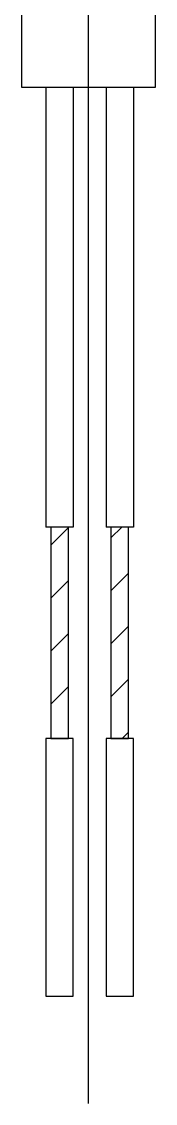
# Model space of a CAD drawing. Extents: x -60 to 82, y -90 to 2.
# Drawn here: x -0.5 to 2, y -64.41 to -44.21 of the extents above; entities that cross this region are included whole.
import ezdxf

# ---------------------------------------------------------------- set-up
doc = ezdxf.new("R2010")
doc.units = 0
doc.linetypes.add('CENTER', pattern=[50.8, 31.75, -6.35, 6.35, -6.35])
doc.layers.get('0').update_dxf_attribs({"linetype": 'CONTINUOUS'})
doc.layers.add('CENTER', color=1, linetype='CONTINUOUS')

msp = doc.modelspace()

# ---------------------------------------------------------------- linework, layer by layer
at = {"color": 7, "linetype": 'CONTINUOUS'}
for p, q in [((2, -45.434), (2, -27.834)), ((-0.5, -27.897), (-0.5, -45.434)), ((-0.5, -45.434), (2, -45.434)), ((-0.046, -45.434), (-0.046, -53.649)), ((0.463, -45.434), (0.463, -53.649)), ((1.079, -45.434), (1.079, -53.649)), ((1.588, -45.434), (1.588, -53.649)), ((0.043, -53.649), (-0.046, -53.649)), ((0.043, -53.649), (0.043, -57.601)), ((0.374, -53.649), (0.043, -53.649)), ((0.374, -53.649), (0.043, -53.649)), ((0.374, -57.601), (0.374, -53.649)), ((0.463, -53.649), (0.374, -53.649)), ((1.168, -53.649), (1.079, -53.649)), ((1.168, -53.649), (1.168, -57.601)), ((1.499, -53.649), (1.168, -53.649)), ((1.499, -53.649), (1.168, -53.649)), ((1.499, -57.601), (1.499, -53.649)), ((1.588, -53.649), (1.499, -53.649)), ((0.043, -57.601), (-0.046, -57.601)), ((-0.046, -57.601), (-0.046, -62.414)), ((0.374, -57.601), (0.043, -57.601)), ((0.043, -57.601), (0.374, -57.601)), ((0.043, -57.601), (0.374, -57.601)), ((0.374, -57.601), (0.043, -57.601)), ((0.463, -57.601), (0.374, -57.601)), ((0.463, -62.414), (0.463, -57.601)), ((1.168, -57.601), (1.079, -57.601)), ((1.079, -57.601), (1.079, -62.414)), ((1.499, -57.601), (1.168, -57.601)), ((1.168, -57.601), (1.499, -57.601)), ((1.168, -57.601), (1.499, -57.601)), ((1.499, -57.601), (1.168, -57.601)), ((1.588, -57.601), (1.499, -57.601)), ((1.588, -62.414), (1.588, -57.601)), ((-0.046, -62.414), (0.463, -62.414)), ((1.079, -62.414), (1.588, -62.414))]:
    msp.add_line(p, q, dxfattribs=at)
at = {"color": 3, "linetype": 'CONTINUOUS'}
for p, q in [((0.043, -53.986), (0.374, -53.656)), ((1.168, -53.851), (1.371, -53.649)), ((1.168, -54.841), (1.499, -54.511)), ((0.043, -54.976), (0.374, -54.646)), ((1.168, -55.831), (1.499, -55.501)), ((0.043, -55.966), (0.374, -55.636)), ((1.168, -56.821), (1.499, -56.491)), ((0.043, -56.956), (0.374, -56.626)), ((1.378, -57.601), (1.499, -57.481))]:
    msp.add_line(p, q, dxfattribs=at)
at = {"layer": 'CENTER', "color": 1, "linetype": 'CENTER'}
msp.add_line((0.75, -64.414), (0.75, -17.298), dxfattribs=at)

doc.saveas('drawing.dxf')
